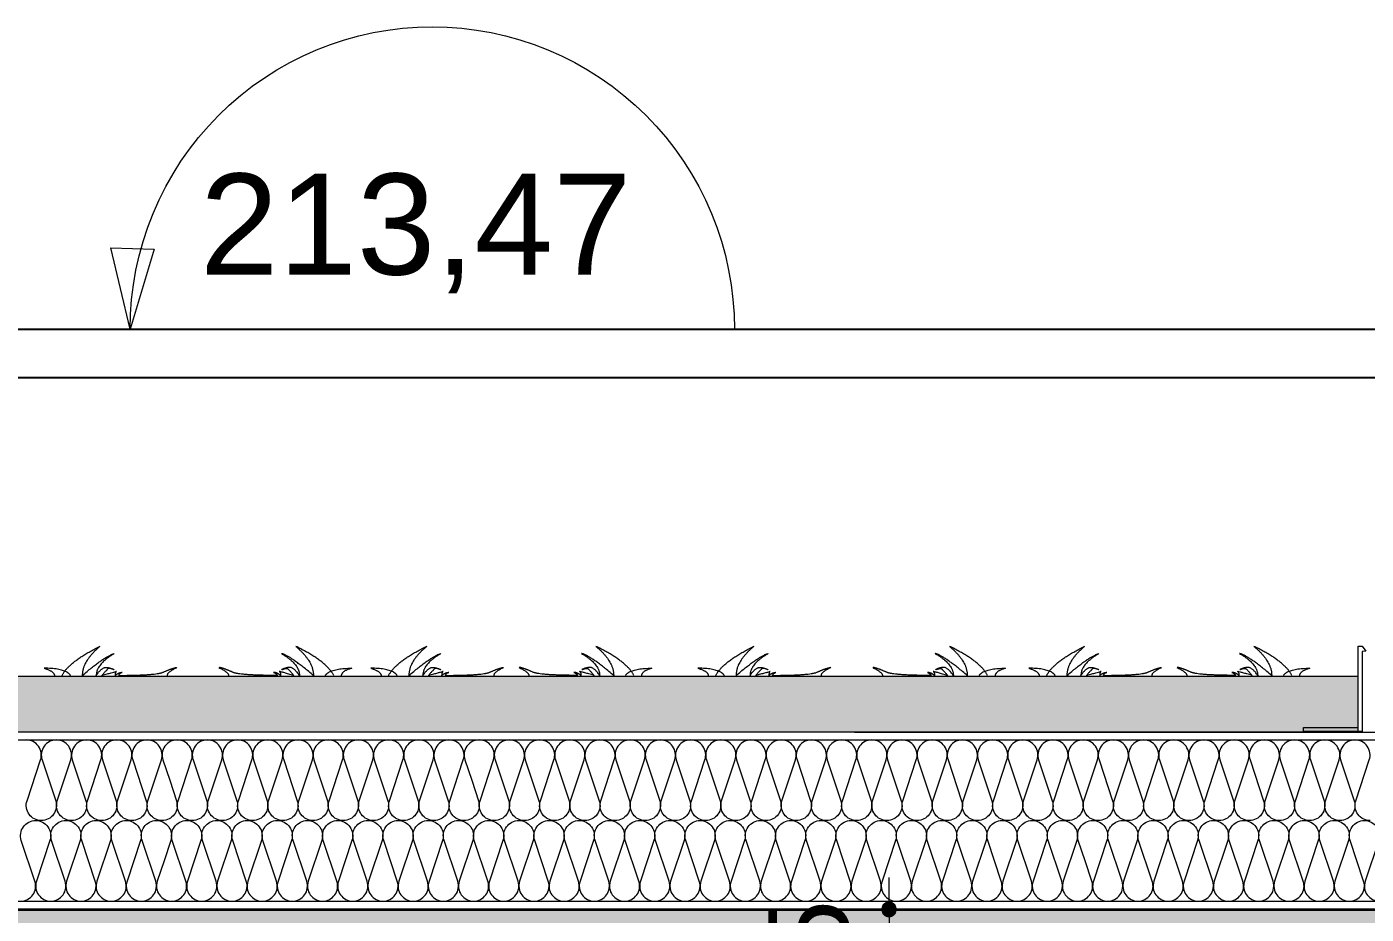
# Model space of a CAD drawing. Header units: metres. Extents: x 1838950 to 1842843, y 5171318 to 5174224.
# Drawn here: x 1841212.523 to 1841214.186, y 5171405.306 to 5171406.408 of the extents above; entities that cross this region are included whole.
import ezdxf

# ---------------------------------------------------------------- set-up
doc = ezdxf.new("R2010")
doc.units = ezdxf.units.M
doc.header["$LTSCALE"] = 0.0254
doc.header["$PDMODE"] = 1
doc.header["$PDSIZE"] = -2
doc.linetypes.add('Style de ligne -1', pattern=[0.83328, 0.41656, -0.41672])
doc.layers.get('0').update_dxf_attribs({"lineweight": 18})
doc.layers.get('DEFPOINTS').update_dxf_attribs({"lineweight": 18})
doc.layers.add('00 CHAZAL Coupe A.5', color=7, linetype='Continuous', lineweight=18)
doc.layers.add('00 CHAZAL INVISIBLE ARCHI', color=7, linetype='Continuous', lineweight=5)
doc.styles.add('Arial', font='arial.ttf')
doc.dimstyles.new('IS', dxfattribs={"dimtxt": 302.065972, "dimasz": 9.92187e-05, "dimexe": 2e-07, "dimexo": 1e-06, "dimgap": 3e-07, "dimtad": 1, "dimzin": 3, "dimtxsty": 'Arial', "dimblk": 'DOT', "dimblk1": 'DOT', "dimblk2": 'DOT', "dimcen": 0, "dimdle": 1e-06, "dimazin": 0, "dimtfac": 1, "dimtix": 1, "dimtmove": 0, "dimatfit": 0, "dimldrblk": 'DOT', "dimfxl": 1e-06, "dimfxlon": 1, "dimfrac": 2, "dimtolj": 1, "dimtzin": 3, "dimarcsym": 0})

# ---------------------------------------------------------------- blocks, each defined once
blk = doc.blocks.new('Groupe-1686-1')
at = {"layer": '00 CHAZAL Coupe A.5', "color": 7, "linetype": 'Continuous', "lineweight": 5, "flags": 128}
blk.add_lwpolyline([(1841212.6513, 5171406.0325), (1841212.6517, 5171406.0509), (1841212.6531, 5171406.0692), (1841212.6554, 5171406.0875), (1841212.6585, 5171406.1057), (1841212.6625, 5171406.1236), (1841212.6674, 5171406.1414), (1841212.6732, 5171406.1589), (1841212.6798, 5171406.1761), (1841212.6873, 5171406.1929), (1841212.6956, 5171406.2093), (1841212.7047, 5171406.2254), (1841212.7145, 5171406.2409), (1841212.7251, 5171406.256), (1841212.7364, 5171406.2705), (1841212.7485, 5171406.2845), (1841212.7612, 5171406.2978), (1841212.7745, 5171406.3105), (1841212.7884, 5171406.3225), (1841212.803, 5171406.3339), (1841212.818, 5171406.3445), (1841212.8336, 5171406.3543), (1841212.8496, 5171406.3634), (1841212.8661, 5171406.3717), (1841212.8829, 5171406.3791), (1841212.9001, 5171406.3858), (1841212.9176, 5171406.3916), (1841212.9353, 5171406.3965), (1841212.9533, 5171406.4005), (1841212.9714, 5171406.4037), (1841212.9897, 5171406.4059), (1841213.0081, 5171406.4073), (1841213.0265, 5171406.4077), (1841213.0449, 5171406.4073), (1841213.0633, 5171406.4059), (1841213.0815, 5171406.4037), (1841213.0997, 5171406.4005), (1841213.1176, 5171406.3965), (1841213.1354, 5171406.3916), (1841213.1529, 5171406.3858), (1841213.1701, 5171406.3792), (1841213.1869, 5171406.3717), (1841213.2034, 5171406.3634), (1841213.2194, 5171406.3544), (1841213.2349, 5171406.3445), (1841213.25, 5171406.3339), (1841213.2645, 5171406.3226), (1841213.2785, 5171406.3105), (1841213.2918, 5171406.2979), (1841213.3045, 5171406.2845), (1841213.3165, 5171406.2706), (1841213.3279, 5171406.2561), (1841213.3385, 5171406.241), (1841213.3483, 5171406.2254), (1841213.3574, 5171406.2094), (1841213.3657, 5171406.193), (1841213.3732, 5171406.1761), (1841213.3798, 5171406.1589), (1841213.3856, 5171406.1415), (1841213.3905, 5171406.1237), (1841213.3945, 5171406.1057), (1841213.3977, 5171406.0876), (1841213.3999, 5171406.0693), (1841213.4013, 5171406.051), (1841213.4017, 5171406.0325)], dxfattribs=at)
blk.add_lwpolyline([(1841212.6811, 5171406.1316), (1841212.6513, 5171406.0325), (1841212.6275, 5171406.1332)], close=True, dxfattribs=at)
at = {"layer": '00 CHAZAL Coupe A.5', "color": 7, "insert": (1841212.7381, 5171406.2255), "char_height": 0.1254, "attachment_point": 1, "rotation": 0.006, "line_spacing_factor": 0.96984, "style": 'Arial'}
blk.add_mtext('213,47', dxfattribs=at)
blk = doc.blocks.new('Groupe-1710-1')
at = {"layer": '00 CHAZAL Coupe A.5', "color": 7, "linetype": 'Continuous', "lineweight": 5}
for points in [[(1841212.9041, 5171405.6026), (1841212.895, 5171405.6203), (1841212.857, 5171405.6387)], [(1841212.857, 5171405.6387), (1841212.879, 5171405.6202), (1841212.879, 5171405.6026)], [(1841212.879, 5171405.6026), (1841212.8486, 5171405.6281), (1841212.8392, 5171405.6297)], [(1841212.8392, 5171405.6297), (1841212.8616, 5171405.6168), (1841212.8616, 5171405.6026)], [(1841212.7615, 5171405.6124), (1841212.7736, 5171405.6065), (1841212.7736, 5171405.6026)], [(1841212.7794, 5171405.6062), (1841212.7705, 5171405.6105), (1841212.7623, 5171405.6126)], [(1841212.8338, 5171405.6026), (1841212.7909, 5171405.6026), (1841212.7794, 5171405.6062)], [(1841212.8382, 5171405.6026), (1841212.8339, 5171405.6062), (1841212.8295, 5171405.6064)], [(1841212.8295, 5171405.6064), (1841212.8339, 5171405.6045), (1841212.8338, 5171405.6026)], [(1841212.8937, 5171405.6026), (1841212.8996, 5171405.6115), (1841212.9265, 5171405.6115)], [(1841212.9265, 5171405.6115), (1841212.9144, 5171405.6081), (1841212.9135, 5171405.6026)]]:
    blk.add_open_spline(points, degree=2, dxfattribs=at)
for points in [[(1841212.8546, 5171405.6026), (1841212.8352, 5171405.6081), (1841212.8382, 5171405.6072), (1841212.8382, 5171405.6026)], [(1841212.8616, 5171405.6026), (1841212.8546, 5171405.6126), (1841212.8453, 5171405.6126), (1841212.8393, 5171405.6097)], [(1841212.8393, 5171405.6097), (1841212.8457, 5171405.6121), (1841212.8485, 5171405.6097), (1841212.8546, 5171405.6026)]]:
    blk.add_open_spline(points, degree=2, knots=[0, 0, 0, 0.5, 1, 1, 1], dxfattribs=at)
blk = doc.blocks.new('Groupe-1711-1')
at = {"layer": '00 CHAZAL Coupe A.5', "color": 7, "linetype": 'Continuous', "lineweight": 5}
for points in [[(1841212.5668, 5171405.6027), (1841212.576, 5171405.6203), (1841212.6139, 5171405.6387)], [(1841212.6139, 5171405.6387), (1841212.5919, 5171405.6202), (1841212.5919, 5171405.6027)], [(1841212.5919, 5171405.6027), (1841212.6223, 5171405.6281), (1841212.6317, 5171405.6297)], [(1841212.6317, 5171405.6297), (1841212.6093, 5171405.6168), (1841212.6093, 5171405.6027)], [(1841212.5772, 5171405.6027), (1841212.5714, 5171405.6115), (1841212.5445, 5171405.6115)], [(1841212.5445, 5171405.6115), (1841212.5566, 5171405.6081), (1841212.5574, 5171405.6027)], [(1841212.6327, 5171405.6027), (1841212.637, 5171405.6063), (1841212.6414, 5171405.6064)], [(1841212.6414, 5171405.6064), (1841212.6371, 5171405.6045), (1841212.6372, 5171405.6027)], [(1841212.6372, 5171405.6027), (1841212.68, 5171405.6027), (1841212.6915, 5171405.6062)], [(1841212.6915, 5171405.6062), (1841212.7005, 5171405.6105), (1841212.7087, 5171405.6126)], [(1841212.7095, 5171405.6124), (1841212.6973, 5171405.6065), (1841212.6973, 5171405.6027)]]:
    blk.add_open_spline(points, degree=2, dxfattribs=at)
for points in [[(1841212.6093, 5171405.6027), (1841212.6163, 5171405.6126), (1841212.6256, 5171405.6126), (1841212.6316, 5171405.6097)], [(1841212.6316, 5171405.6097), (1841212.6253, 5171405.6122), (1841212.6224, 5171405.6097), (1841212.6163, 5171405.6027)], [(1841212.6163, 5171405.6027), (1841212.6357, 5171405.6081), (1841212.6327, 5171405.6072), (1841212.6327, 5171405.6027)]]:
    blk.add_open_spline(points, degree=2, knots=[0, 0, 0, 0.5, 1, 1, 1], dxfattribs=at)
blk = doc.blocks.new('Groupe-1712-1')
at = {"layer": '00 CHAZAL Coupe A.5', "color": 7}
for name in ['Groupe-1711-1', 'Groupe-1710-1']:
    blk.add_blockref(name, (0, 0), dxfattribs=at)
blk = doc.blocks.new('Groupe-1713-1')
at = {"layer": '00 CHAZAL Coupe A.5', "color": 7, "linetype": 'Continuous', "lineweight": 5}
for points in [[(1841214.094, 5171405.6027), (1841214.0848, 5171405.6203), (1841214.0469, 5171405.6387)], [(1841214.0469, 5171405.6387), (1841214.0689, 5171405.6203), (1841214.0689, 5171405.6027)], [(1841214.0689, 5171405.6027), (1841214.0385, 5171405.6282), (1841214.0291, 5171405.6297)], [(1841214.0291, 5171405.6297), (1841214.0515, 5171405.6168), (1841214.0515, 5171405.6027)], [(1841213.9513, 5171405.6125), (1841213.9634, 5171405.6066), (1841213.9634, 5171405.6027)], [(1841213.9693, 5171405.6063), (1841213.9603, 5171405.6106), (1841213.9521, 5171405.6127)], [(1841214.0236, 5171405.6027), (1841213.9808, 5171405.6027), (1841213.9693, 5171405.6063)], [(1841214.0281, 5171405.6027), (1841214.0238, 5171405.6063), (1841214.0194, 5171405.6064)], [(1841214.0194, 5171405.6064), (1841214.0237, 5171405.6046), (1841214.0236, 5171405.6027)], [(1841214.0836, 5171405.6027), (1841214.0894, 5171405.6115), (1841214.1163, 5171405.6115)], [(1841214.1163, 5171405.6115), (1841214.1042, 5171405.6081), (1841214.1034, 5171405.6027)]]:
    blk.add_open_spline(points, degree=2, dxfattribs=at)
for points in [[(1841214.0445, 5171405.6027), (1841214.025, 5171405.6081), (1841214.0281, 5171405.6073), (1841214.0281, 5171405.6027)], [(1841214.0515, 5171405.6027), (1841214.0445, 5171405.6126), (1841214.0351, 5171405.6126), (1841214.0292, 5171405.6098)], [(1841214.0292, 5171405.6098), (1841214.0355, 5171405.6122), (1841214.0384, 5171405.6098), (1841214.0445, 5171405.6027)]]:
    blk.add_open_spline(points, degree=2, knots=[0, 0, 0, 0.5, 1, 1, 1], dxfattribs=at)
blk = doc.blocks.new('Groupe-1714-1')
at = {"layer": '00 CHAZAL Coupe A.5', "color": 7, "linetype": 'Continuous', "lineweight": 5}
for points in [[(1841213.7895, 5171405.6027), (1841213.7987, 5171405.6203), (1841213.8366, 5171405.6387)], [(1841213.8366, 5171405.6387), (1841213.8146, 5171405.6202), (1841213.8146, 5171405.6027)], [(1841213.8146, 5171405.6027), (1841213.845, 5171405.6281), (1841213.8544, 5171405.6297)], [(1841213.8544, 5171405.6297), (1841213.832, 5171405.6168), (1841213.832, 5171405.6027)], [(1841213.7999, 5171405.6027), (1841213.7941, 5171405.6115), (1841213.7672, 5171405.6115)], [(1841213.7672, 5171405.6115), (1841213.7793, 5171405.6081), (1841213.7801, 5171405.6027)], [(1841213.8554, 5171405.6027), (1841213.8597, 5171405.6063), (1841213.8641, 5171405.6064)], [(1841213.8641, 5171405.6064), (1841213.8598, 5171405.6045), (1841213.8599, 5171405.6027)], [(1841213.8599, 5171405.6027), (1841213.9027, 5171405.6027), (1841213.9142, 5171405.6062)], [(1841213.9142, 5171405.6062), (1841213.9232, 5171405.6105), (1841213.9314, 5171405.6126)], [(1841213.9322, 5171405.6124), (1841213.92, 5171405.6065), (1841213.92, 5171405.6027)]]:
    blk.add_open_spline(points, degree=2, dxfattribs=at)
for points in [[(1841213.832, 5171405.6027), (1841213.839, 5171405.6126), (1841213.8483, 5171405.6126), (1841213.8543, 5171405.6097)], [(1841213.8543, 5171405.6097), (1841213.848, 5171405.6122), (1841213.8451, 5171405.6097), (1841213.839, 5171405.6027)], [(1841213.839, 5171405.6027), (1841213.8584, 5171405.6081), (1841213.8554, 5171405.6072), (1841213.8554, 5171405.6027)]]:
    blk.add_open_spline(points, degree=2, knots=[0, 0, 0, 0.5, 1, 1, 1], dxfattribs=at)
blk = doc.blocks.new('Groupe-1715-1')
at = {"layer": '00 CHAZAL Coupe A.5', "color": 7, "linetype": 'Continuous', "lineweight": 5}
for points in [[(1841213.7161, 5171405.6026), (1841213.7069, 5171405.6203), (1841213.6689, 5171405.6387)], [(1841213.6689, 5171405.6387), (1841213.6909, 5171405.6202), (1841213.6909, 5171405.6026)], [(1841213.6909, 5171405.6026), (1841213.6605, 5171405.6281), (1841213.6511, 5171405.6297)], [(1841213.6511, 5171405.6297), (1841213.6736, 5171405.6168), (1841213.6736, 5171405.6026)], [(1841213.5734, 5171405.6124), (1841213.5855, 5171405.6065), (1841213.5855, 5171405.6026)], [(1841213.5914, 5171405.6062), (1841213.5824, 5171405.6105), (1841213.5742, 5171405.6126)], [(1841213.6457, 5171405.6026), (1841213.6029, 5171405.6026), (1841213.5914, 5171405.6062)], [(1841213.6501, 5171405.6026), (1841213.6458, 5171405.6062), (1841213.6414, 5171405.6064)], [(1841213.6414, 5171405.6064), (1841213.6458, 5171405.6045), (1841213.6457, 5171405.6026)], [(1841213.6665, 5171405.6026), (1841213.6471, 5171405.6081), (1841213.6501, 5171405.6072), (1841213.6501, 5171405.6026)], [(1841213.6736, 5171405.6026), (1841213.6665, 5171405.6126), (1841213.6572, 5171405.6126), (1841213.6513, 5171405.6097)], [(1841213.7057, 5171405.6026), (1841213.7115, 5171405.6115), (1841213.7384, 5171405.6115)], [(1841213.7384, 5171405.6115), (1841213.7263, 5171405.6081), (1841213.7255, 5171405.6026)]]:
    blk.add_open_spline(points, degree=2, dxfattribs=at)
blk.add_open_spline([(1841213.6513, 5171405.6097), (1841213.6576, 5171405.6121), (1841213.6604, 5171405.6097), (1841213.6665, 5171405.6026)], degree=2, knots=[0, 0, 0, 0.5, 1, 1, 1], dxfattribs=at)
blk = doc.blocks.new('Groupe-1716-1')
at = {"layer": '00 CHAZAL Coupe A.5', "color": 7, "linetype": 'Continuous', "lineweight": 5}
for points in [[(1841213.3787, 5171405.6027), (1841213.3879, 5171405.6203), (1841213.4259, 5171405.6387)], [(1841213.4259, 5171405.6387), (1841213.4038, 5171405.6202), (1841213.4038, 5171405.6027)], [(1841213.4038, 5171405.6027), (1841213.4342, 5171405.6281), (1841213.4436, 5171405.6297)], [(1841213.4436, 5171405.6297), (1841213.4212, 5171405.6168), (1841213.4212, 5171405.6027)], [(1841213.3891, 5171405.6027), (1841213.3833, 5171405.6115), (1841213.3564, 5171405.6115)], [(1841213.3564, 5171405.6115), (1841213.3685, 5171405.6081), (1841213.3693, 5171405.6027)], [(1841213.4446, 5171405.6027), (1841213.4489, 5171405.6063), (1841213.4533, 5171405.6064)], [(1841213.4533, 5171405.6064), (1841213.449, 5171405.6045), (1841213.4491, 5171405.6027)], [(1841213.4491, 5171405.6027), (1841213.4919, 5171405.6027), (1841213.5034, 5171405.6062)], [(1841213.5034, 5171405.6062), (1841213.5124, 5171405.6105), (1841213.5206, 5171405.6126)], [(1841213.5214, 5171405.6124), (1841213.5093, 5171405.6065), (1841213.5093, 5171405.6027)]]:
    blk.add_open_spline(points, degree=2, dxfattribs=at)
for points in [[(1841213.4212, 5171405.6027), (1841213.4282, 5171405.6126), (1841213.4376, 5171405.6126), (1841213.4435, 5171405.6097)], [(1841213.4435, 5171405.6097), (1841213.4372, 5171405.6122), (1841213.4343, 5171405.6097), (1841213.4282, 5171405.6027)], [(1841213.4282, 5171405.6027), (1841213.4477, 5171405.6081), (1841213.4446, 5171405.6072), (1841213.4446, 5171405.6027)]]:
    blk.add_open_spline(points, degree=2, knots=[0, 0, 0, 0.5, 1, 1, 1], dxfattribs=at)
blk = doc.blocks.new('Groupe-1717-1')
at = {"layer": '00 CHAZAL Coupe A.5', "color": 7, "linetype": 'Continuous', "lineweight": 5}
for points in [[(1841213.2769, 5171405.6027), (1841213.2677, 5171405.6203), (1841213.2298, 5171405.6387)], [(1841213.2298, 5171405.6387), (1841213.2518, 5171405.6203), (1841213.2518, 5171405.6027)], [(1841213.2518, 5171405.6027), (1841213.2214, 5171405.6282), (1841213.212, 5171405.6297)], [(1841213.212, 5171405.6297), (1841213.2344, 5171405.6168), (1841213.2344, 5171405.6027)], [(1841213.1342, 5171405.6125), (1841213.1464, 5171405.6066), (1841213.1464, 5171405.6027)], [(1841213.1522, 5171405.6063), (1841213.1432, 5171405.6106), (1841213.135, 5171405.6127)], [(1841213.2065, 5171405.6027), (1841213.1637, 5171405.6027), (1841213.1522, 5171405.6063)], [(1841213.211, 5171405.6027), (1841213.2067, 5171405.6063), (1841213.2023, 5171405.6064)], [(1841213.2023, 5171405.6064), (1841213.2066, 5171405.6046), (1841213.2065, 5171405.6027)], [(1841213.2344, 5171405.6027), (1841213.2274, 5171405.6126), (1841213.2181, 5171405.6126), (1841213.2121, 5171405.6098)], [(1841213.2665, 5171405.6027), (1841213.2723, 5171405.6115), (1841213.2992, 5171405.6115)], [(1841213.2992, 5171405.6115), (1841213.2871, 5171405.6081), (1841213.2863, 5171405.6027)]]:
    blk.add_open_spline(points, degree=2, dxfattribs=at)
for points in [[(1841213.2274, 5171405.6027), (1841213.208, 5171405.6081), (1841213.211, 5171405.6073), (1841213.211, 5171405.6027)], [(1841213.2121, 5171405.6098), (1841213.2185, 5171405.6122), (1841213.2213, 5171405.6098), (1841213.2274, 5171405.6027)]]:
    blk.add_open_spline(points, degree=2, knots=[0, 0, 0, 0.5, 1, 1, 1], dxfattribs=at)
blk = doc.blocks.new('Groupe-1718-1')
at = {"layer": '00 CHAZAL Coupe A.5', "color": 7, "linetype": 'Continuous', "lineweight": 5}
for points in [[(1841212.9724, 5171405.6027), (1841212.9816, 5171405.6203), (1841213.0196, 5171405.6387)], [(1841213.0196, 5171405.6387), (1841212.9975, 5171405.6202), (1841212.9975, 5171405.6027)], [(1841212.9975, 5171405.6027), (1841213.028, 5171405.6281), (1841213.0373, 5171405.6297)], [(1841213.0373, 5171405.6297), (1841213.0149, 5171405.6168), (1841213.0149, 5171405.6027)], [(1841212.9828, 5171405.6027), (1841212.977, 5171405.6115), (1841212.9501, 5171405.6115)], [(1841212.9501, 5171405.6115), (1841212.9622, 5171405.6081), (1841212.963, 5171405.6027)], [(1841213.0149, 5171405.6027), (1841213.0219, 5171405.6126), (1841213.0313, 5171405.6126), (1841213.0372, 5171405.6097)], [(1841213.0383, 5171405.6027), (1841213.0426, 5171405.6063), (1841213.047, 5171405.6064)], [(1841213.047, 5171405.6064), (1841213.0427, 5171405.6045), (1841213.0428, 5171405.6027)], [(1841213.0428, 5171405.6027), (1841213.0856, 5171405.6027), (1841213.0971, 5171405.6062)], [(1841213.0971, 5171405.6062), (1841213.1061, 5171405.6105), (1841213.1143, 5171405.6126)], [(1841213.1151, 5171405.6124), (1841213.103, 5171405.6065), (1841213.103, 5171405.6027)]]:
    blk.add_open_spline(points, degree=2, dxfattribs=at)
for points in [[(1841213.0372, 5171405.6097), (1841213.0309, 5171405.6122), (1841213.028, 5171405.6097), (1841213.0219, 5171405.6027)], [(1841213.0219, 5171405.6027), (1841213.0414, 5171405.6081), (1841213.0383, 5171405.6072), (1841213.0383, 5171405.6027)]]:
    blk.add_open_spline(points, degree=2, knots=[0, 0, 0, 0.5, 1, 1, 1], dxfattribs=at)
blk = doc.blocks.new('Groupe-1719-1')
at = {"layer": '00 CHAZAL Coupe A.5', "color": 7}
for name in ['Groupe-1718-1', 'Groupe-1717-1', 'Groupe-1716-1', 'Groupe-1715-1', 'Groupe-1714-1', 'Groupe-1713-1']:
    blk.add_blockref(name, (0, 0), dxfattribs=at)
blk = doc.blocks.new('Groupe-1789-1')
at = {"layer": '00 CHAZAL Coupe A.5', "color": 7, "linetype": 'Continuous', "lineweight": 13, "flags": 128}
for points in [[(1841212.7005, 5171405.4725), (1841212.7089, 5171405.4471, -0.511611), (1841212.6911, 5171405.4225, -0.511611), (1841212.6733, 5171405.4471), (1841212.6901, 5171405.4978, 0.511611), (1841212.6723, 5171405.5225, 0.511611), (1841212.6545, 5171405.4978), (1841212.6714, 5171405.4471, -0.511611), (1841212.6536, 5171405.4225, -0.511611), (1841212.6358, 5171405.4471), (1841212.6526, 5171405.4978, 0.511611), (1841212.6348, 5171405.5225, 0.511611), (1841212.617, 5171405.4978), (1841212.6339, 5171405.4471, -0.511611), (1841212.6161, 5171405.4225, -0.511611), (1841212.5983, 5171405.4471), (1841212.6151, 5171405.4978, 0.511611), (1841212.5973, 5171405.5225, 0.511611), (1841212.5795, 5171405.4978), (1841212.5964, 5171405.4471, -0.511611), (1841212.5786, 5171405.4225, -0.511611), (1841212.5608, 5171405.4471), (1841212.5776, 5171405.4978, 0.511611), (1841212.5598, 5171405.5225, 0.511611), (1841212.542, 5171405.4978), (1841212.5589, 5171405.4471, -0.511611), (1841212.5411, 5171405.4225, -0.511611), (1841212.5233, 5171405.4471), (1841212.5401, 5171405.4978, 0.511611), (1841212.5223, 5171405.5225, 0.511611)], [(1841213.0755, 5171405.4725), (1841213.0839, 5171405.4471, -0.511611), (1841213.0661, 5171405.4225, -0.511611), (1841213.0483, 5171405.4471), (1841213.0651, 5171405.4978, 0.511611), (1841213.0473, 5171405.5225, 0.511611), (1841213.0295, 5171405.4978), (1841213.0464, 5171405.4471, -0.511611), (1841213.0286, 5171405.4225, -0.511611), (1841213.0108, 5171405.4471), (1841213.0276, 5171405.4978, 0.511611), (1841213.0098, 5171405.5225, 0.511611), (1841212.992, 5171405.4978), (1841213.0089, 5171405.4471, -0.511611), (1841212.9911, 5171405.4225, -0.511611), (1841212.9733, 5171405.4471), (1841212.9901, 5171405.4978, 0.511611), (1841212.9723, 5171405.5225, 0.511611), (1841212.9545, 5171405.4978), (1841212.9714, 5171405.4471, -0.511611), (1841212.9536, 5171405.4225, -0.511611), (1841212.9358, 5171405.4471), (1841212.9526, 5171405.4978, 0.511611), (1841212.9348, 5171405.5225, 0.511611), (1841212.917, 5171405.4978), (1841212.9339, 5171405.4471, -0.511611), (1841212.9161, 5171405.4225, -0.511611), (1841212.8983, 5171405.4471), (1841212.9151, 5171405.4978, 0.511611), (1841212.8973, 5171405.5225, 0.511611), (1841212.8795, 5171405.4978), (1841212.8964, 5171405.4471, -0.511611), (1841212.8786, 5171405.4225, -0.511611), (1841212.8608, 5171405.4471), (1841212.8776, 5171405.4978, 0.511611), (1841212.8598, 5171405.5225, 0.511611), (1841212.842, 5171405.4978), (1841212.8589, 5171405.4471, -0.511611), (1841212.8411, 5171405.4225, -0.511611), (1841212.8233, 5171405.4471), (1841212.8401, 5171405.4978, 0.511611), (1841212.8223, 5171405.5225, 0.511611), (1841212.8045, 5171405.4978), (1841212.8214, 5171405.4471, -0.511611), (1841212.8036, 5171405.4225, -0.511611), (1841212.7858, 5171405.4471), (1841212.8026, 5171405.4978, 0.511611), (1841212.7848, 5171405.5225, 0.511611), (1841212.767, 5171405.4978), (1841212.7839, 5171405.4471, -0.511611), (1841212.7661, 5171405.4225, -0.511611), (1841212.7483, 5171405.4471), (1841212.7651, 5171405.4978, 0.511611), (1841212.7473, 5171405.5225, 0.511611), (1841212.7295, 5171405.4978), (1841212.7464, 5171405.4471, -0.511611), (1841212.7286, 5171405.4225, -0.511611), (1841212.7108, 5171405.4471), (1841212.7276, 5171405.4978, 0.511611), (1841212.7098, 5171405.5225, 0.511611), (1841212.692, 5171405.4978), (1841212.7005, 5171405.4725)], [(1841213.4598, 5171405.5225, 0.511611), (1841213.442, 5171405.4978), (1841213.4589, 5171405.4471, -0.511611), (1841213.4411, 5171405.4225, -0.511611), (1841213.4233, 5171405.4471), (1841213.4401, 5171405.4978, 0.511611), (1841213.4223, 5171405.5225, 0.511611), (1841213.4045, 5171405.4978), (1841213.4214, 5171405.4471, -0.511611), (1841213.4036, 5171405.4225, -0.511611), (1841213.3858, 5171405.4471), (1841213.4026, 5171405.4978, 0.511611), (1841213.3848, 5171405.5225, 0.511611), (1841213.367, 5171405.4978), (1841213.3839, 5171405.4471, -0.511611), (1841213.3661, 5171405.4225, -0.511611), (1841213.3483, 5171405.4471), (1841213.3651, 5171405.4978, 0.511611), (1841213.3473, 5171405.5225, 0.511611), (1841213.3295, 5171405.4978), (1841213.3464, 5171405.4471, -0.511611), (1841213.3286, 5171405.4225, -0.511611), (1841213.3108, 5171405.4471), (1841213.3276, 5171405.4978, 0.511611), (1841213.3098, 5171405.5225, 0.511611), (1841213.292, 5171405.4978), (1841213.3089, 5171405.4471, -0.511611), (1841213.2911, 5171405.4225, -0.511611), (1841213.2733, 5171405.4471), (1841213.2901, 5171405.4978, 0.511611), (1841213.2723, 5171405.5225, 0.511611), (1841213.2545, 5171405.4978), (1841213.2714, 5171405.4471, -0.511611), (1841213.2536, 5171405.4225, -0.511611), (1841213.2358, 5171405.4471), (1841213.2526, 5171405.4978, 0.511611), (1841213.2348, 5171405.5225, 0.511611), (1841213.217, 5171405.4978), (1841213.2339, 5171405.4471, -0.511611), (1841213.2161, 5171405.4225, -0.511611), (1841213.1983, 5171405.4471), (1841213.2151, 5171405.4978, 0.511611), (1841213.1973, 5171405.5225, 0.511611), (1841213.1795, 5171405.4978), (1841213.1964, 5171405.4471, -0.511611), (1841213.1786, 5171405.4225, -0.511611), (1841213.1608, 5171405.4471), (1841213.1776, 5171405.4978, 0.511611), (1841213.1598, 5171405.5225, 0.511611), (1841213.142, 5171405.4978), (1841213.1589, 5171405.4471, -0.511611), (1841213.1411, 5171405.4225, -0.511611), (1841213.1233, 5171405.4471), (1841213.1401, 5171405.4978, 0.511611), (1841213.1223, 5171405.5225, 0.511611), (1841213.1045, 5171405.4978), (1841213.1214, 5171405.4471, -0.511611), (1841213.1036, 5171405.4225, -0.511611), (1841213.0858, 5171405.4471), (1841213.1026, 5171405.4978, 0.511611), (1841213.0848, 5171405.5225, 0.511611), (1841213.067, 5171405.4978), (1841213.0755, 5171405.4725)], [(1841213.8348, 5171405.5225, 0.511611), (1841213.817, 5171405.4978), (1841213.8339, 5171405.4471, -0.511611), (1841213.8161, 5171405.4225, -0.511611), (1841213.7983, 5171405.4471), (1841213.8151, 5171405.4978, 0.511611), (1841213.7973, 5171405.5225, 0.511611), (1841213.7795, 5171405.4978), (1841213.7964, 5171405.4471, -0.511611), (1841213.7786, 5171405.4225, -0.511611), (1841213.7608, 5171405.4471), (1841213.7776, 5171405.4978, 0.511611), (1841213.7598, 5171405.5225, 0.511611), (1841213.742, 5171405.4978), (1841213.7589, 5171405.4471, -0.511611), (1841213.7411, 5171405.4225, -0.511611), (1841213.7233, 5171405.4471), (1841213.7401, 5171405.4978, 0.511611), (1841213.7223, 5171405.5225, 0.511611), (1841213.7045, 5171405.4978), (1841213.7214, 5171405.4471, -0.511611), (1841213.7036, 5171405.4225, -0.511611), (1841213.6858, 5171405.4471), (1841213.7026, 5171405.4978, 0.511611), (1841213.6848, 5171405.5225, 0.511611), (1841213.667, 5171405.4978), (1841213.6839, 5171405.4471, -0.511611), (1841213.6661, 5171405.4225, -0.511611), (1841213.6483, 5171405.4471), (1841213.6651, 5171405.4978, 0.511611), (1841213.6473, 5171405.5225, 0.511611), (1841213.6295, 5171405.4978), (1841213.6464, 5171405.4471, -0.511611), (1841213.6286, 5171405.4225, -0.511611), (1841213.6108, 5171405.4471), (1841213.6276, 5171405.4978, 0.511611), (1841213.6098, 5171405.5225, 0.511611), (1841213.592, 5171405.4978), (1841213.6089, 5171405.4471, -0.511611), (1841213.5911, 5171405.4225, -0.511611), (1841213.5733, 5171405.4471), (1841213.5901, 5171405.4978, 0.511611), (1841213.5723, 5171405.5225, 0.511611), (1841213.5545, 5171405.4978), (1841213.5714, 5171405.4471, -0.511611), (1841213.5536, 5171405.4225, -0.511611), (1841213.5358, 5171405.4471), (1841213.5526, 5171405.4978, 0.511611), (1841213.5348, 5171405.5225, 0.511611), (1841213.517, 5171405.4978), (1841213.5339, 5171405.4471, -0.511611), (1841213.5161, 5171405.4225, -0.511611), (1841213.4983, 5171405.4471), (1841213.5151, 5171405.4978, 0.511611), (1841213.4973, 5171405.5225, 0.511611), (1841213.4795, 5171405.4978), (1841213.4964, 5171405.4471, -0.511611), (1841213.4786, 5171405.4225, -0.511611), (1841213.4608, 5171405.4471), (1841213.4776, 5171405.4978, 0.511611), (1841213.4598, 5171405.5225)], [(1841214.1911, 5171405.4225, -0.511611), (1841214.1733, 5171405.4471), (1841214.1901, 5171405.4978, 0.511611), (1841214.1723, 5171405.5225, 0.511611), (1841214.1545, 5171405.4978), (1841214.1714, 5171405.4471, -0.511611), (1841214.1536, 5171405.4225, -0.511611), (1841214.1358, 5171405.4471), (1841214.1526, 5171405.4978, 0.511611), (1841214.1348, 5171405.5225, 0.511611), (1841214.117, 5171405.4978), (1841214.1339, 5171405.4471, -0.511611), (1841214.1161, 5171405.4225, -0.511611), (1841214.0983, 5171405.4471), (1841214.1151, 5171405.4978, 0.511611), (1841214.0973, 5171405.5225, 0.511611), (1841214.0795, 5171405.4978), (1841214.0964, 5171405.4471, -0.511611), (1841214.0786, 5171405.4225, -0.511611), (1841214.0608, 5171405.4471), (1841214.0776, 5171405.4978, 0.511611), (1841214.0598, 5171405.5225, 0.511611), (1841214.042, 5171405.4978), (1841214.0589, 5171405.4471, -0.511611), (1841214.0411, 5171405.4225, -0.511611), (1841214.0233, 5171405.4471), (1841214.0401, 5171405.4978, 0.511611), (1841214.0223, 5171405.5225, 0.511611), (1841214.0045, 5171405.4978), (1841214.0214, 5171405.4471, -0.511611), (1841214.0036, 5171405.4225, -0.511611), (1841213.9858, 5171405.4471), (1841214.0026, 5171405.4978, 0.511611), (1841213.9848, 5171405.5225, 0.511611), (1841213.967, 5171405.4978), (1841213.9839, 5171405.4471, -0.511611), (1841213.9661, 5171405.4225, -0.511611), (1841213.9483, 5171405.4471), (1841213.9651, 5171405.4978, 0.511611), (1841213.9473, 5171405.5225, 0.511611), (1841213.9295, 5171405.4978), (1841213.9464, 5171405.4471, -0.511611), (1841213.9286, 5171405.4225, -0.511611), (1841213.9108, 5171405.4471), (1841213.9276, 5171405.4978, 0.511611), (1841213.9098, 5171405.5225, 0.511611), (1841213.892, 5171405.4978), (1841213.9089, 5171405.4471, -0.511611), (1841213.8911, 5171405.4225, -0.511611), (1841213.8733, 5171405.4471), (1841213.8901, 5171405.4978, 0.511611), (1841213.8723, 5171405.5225, 0.511611), (1841213.8545, 5171405.4978), (1841213.8714, 5171405.4471, -0.511611), (1841213.8536, 5171405.4225, -0.511611), (1841213.8358, 5171405.4471), (1841213.8526, 5171405.4978, 0.511611), (1841213.8348, 5171405.5225)]]:
    blk.add_lwpolyline(points, format="xyb", dxfattribs=at)
blk = doc.blocks.new('Groupe-1790-1')
at = {"layer": '00 CHAZAL Coupe A.5', "color": 7, "linetype": 'Continuous', "lineweight": 13, "flags": 128}
for points in [[(1841212.5153, 5171405.3225, 0.511611), (1841212.5331, 5171405.3471), (1841212.5162, 5171405.3978, -0.511611), (1841212.534, 5171405.4225, -0.511611), (1841212.5518, 5171405.3978), (1841212.535, 5171405.3471, 0.511611), (1841212.5528, 5171405.3225, 0.511611), (1841212.5706, 5171405.3471), (1841212.5537, 5171405.3978, -0.511611), (1841212.5715, 5171405.4225, -0.511611), (1841212.5893, 5171405.3978), (1841212.5725, 5171405.3471, 0.511611), (1841212.5903, 5171405.3225, 0.511611), (1841212.6081, 5171405.3471), (1841212.5912, 5171405.3978, -0.511611), (1841212.609, 5171405.4225, -0.511611), (1841212.6268, 5171405.3978), (1841212.61, 5171405.3471, 0.511611), (1841212.6278, 5171405.3225, 0.511611), (1841212.6456, 5171405.3471), (1841212.6287, 5171405.3978, -0.511611), (1841212.6465, 5171405.4225, -0.511611), (1841212.6643, 5171405.3978), (1841212.6475, 5171405.3471, 0.511611), (1841212.6653, 5171405.3225, 0.511611), (1841212.6831, 5171405.3471), (1841212.6662, 5171405.3978, -0.511611), (1841212.684, 5171405.4225, -0.511611), (1841212.7018, 5171405.3978), (1841212.6934, 5171405.3725)], [(1841212.6934, 5171405.3725), (1841212.685, 5171405.3471, 0.511611), (1841212.7028, 5171405.3225, 0.511611), (1841212.7206, 5171405.3471), (1841212.7037, 5171405.3978, -0.511611), (1841212.7215, 5171405.4225, -0.511611), (1841212.7393, 5171405.3978), (1841212.7225, 5171405.3471, 0.511611), (1841212.7403, 5171405.3225, 0.511611), (1841212.7581, 5171405.3471), (1841212.7412, 5171405.3978, -0.511611), (1841212.759, 5171405.4225, -0.511611), (1841212.7768, 5171405.3978), (1841212.76, 5171405.3471, 0.511611), (1841212.7778, 5171405.3225, 0.511611), (1841212.7956, 5171405.3471), (1841212.7787, 5171405.3978, -0.511611), (1841212.7965, 5171405.4225, -0.511611), (1841212.8143, 5171405.3978), (1841212.7975, 5171405.3471, 0.511611), (1841212.8153, 5171405.3225, 0.511611), (1841212.8331, 5171405.3471), (1841212.8162, 5171405.3978, -0.511611), (1841212.834, 5171405.4225, -0.511611), (1841212.8518, 5171405.3978), (1841212.835, 5171405.3471, 0.511611), (1841212.8528, 5171405.3225, 0.511611), (1841212.8706, 5171405.3471), (1841212.8537, 5171405.3978, -0.511611), (1841212.8715, 5171405.4225, -0.511611), (1841212.8893, 5171405.3978), (1841212.8725, 5171405.3471, 0.511611), (1841212.8903, 5171405.3225, 0.511611), (1841212.9081, 5171405.3471), (1841212.8912, 5171405.3978, -0.511611), (1841212.909, 5171405.4225, -0.511611), (1841212.9268, 5171405.3978), (1841212.91, 5171405.3471, 0.511611), (1841212.9278, 5171405.3225, 0.511611), (1841212.9456, 5171405.3471), (1841212.9287, 5171405.3978, -0.511611), (1841212.9465, 5171405.4225, -0.511611), (1841212.9643, 5171405.3978), (1841212.9475, 5171405.3471, 0.511611), (1841212.9653, 5171405.3225, 0.511611), (1841212.9831, 5171405.3471), (1841212.9662, 5171405.3978, -0.511611), (1841212.984, 5171405.4225, -0.511611), (1841213.0018, 5171405.3978), (1841212.985, 5171405.3471, 0.511611), (1841213.0028, 5171405.3225, 0.511611), (1841213.0206, 5171405.3471), (1841213.0037, 5171405.3978, -0.511611), (1841213.0215, 5171405.4225, -0.511611), (1841213.0393, 5171405.3978), (1841213.0225, 5171405.3471, 0.511611), (1841213.0403, 5171405.3225, 0.511611), (1841213.0581, 5171405.3471), (1841213.0412, 5171405.3978, -0.511611), (1841213.059, 5171405.4225, -0.511611), (1841213.0768, 5171405.3978), (1841213.06, 5171405.3471, 0.511611), (1841213.0778, 5171405.3225)], [(1841213.0778, 5171405.3225, 0.511611), (1841213.0956, 5171405.3471), (1841213.0787, 5171405.3978, -0.511611), (1841213.0965, 5171405.4225, -0.511611), (1841213.1143, 5171405.3978), (1841213.0975, 5171405.3471, 0.511611), (1841213.1153, 5171405.3225, 0.511611), (1841213.1331, 5171405.3471), (1841213.1162, 5171405.3978, -0.511611), (1841213.134, 5171405.4225, -0.511611), (1841213.1518, 5171405.3978), (1841213.135, 5171405.3471, 0.511611), (1841213.1528, 5171405.3225, 0.511611), (1841213.1706, 5171405.3471), (1841213.1537, 5171405.3978, -0.511611), (1841213.1715, 5171405.4225, -0.511611), (1841213.1893, 5171405.3978), (1841213.1725, 5171405.3471, 0.511611), (1841213.1903, 5171405.3225, 0.511611), (1841213.2081, 5171405.3471), (1841213.1912, 5171405.3978, -0.511611), (1841213.209, 5171405.4225, -0.511611), (1841213.2268, 5171405.3978), (1841213.21, 5171405.3471, 0.511611), (1841213.2278, 5171405.3225, 0.511611), (1841213.2456, 5171405.3471), (1841213.2287, 5171405.3978, -0.511611), (1841213.2465, 5171405.4225, -0.511611), (1841213.2643, 5171405.3978), (1841213.2475, 5171405.3471, 0.511611), (1841213.2653, 5171405.3225, 0.511611), (1841213.2831, 5171405.3471), (1841213.2662, 5171405.3978, -0.511611), (1841213.284, 5171405.4225, -0.511611), (1841213.3018, 5171405.3978), (1841213.285, 5171405.3471, 0.511611), (1841213.3028, 5171405.3225, 0.511611), (1841213.3206, 5171405.3471), (1841213.3037, 5171405.3978, -0.511611), (1841213.3215, 5171405.4225, -0.511611), (1841213.3393, 5171405.3978), (1841213.3225, 5171405.3471, 0.511611), (1841213.3403, 5171405.3225, 0.511611), (1841213.3581, 5171405.3471), (1841213.3412, 5171405.3978, -0.511611), (1841213.359, 5171405.4225, -0.511611), (1841213.3768, 5171405.3978), (1841213.36, 5171405.3471, 0.511611), (1841213.3778, 5171405.3225, 0.511611), (1841213.3956, 5171405.3471), (1841213.3787, 5171405.3978, -0.511611), (1841213.3965, 5171405.4225, -0.511611), (1841213.4143, 5171405.3978), (1841213.3975, 5171405.3471, 0.511611), (1841213.4153, 5171405.3225, 0.511611), (1841213.4331, 5171405.3471), (1841213.4162, 5171405.3978, -0.511611), (1841213.434, 5171405.4225, -0.511611), (1841213.4518, 5171405.3978), (1841213.435, 5171405.3471, 0.511611), (1841213.4528, 5171405.3225)], [(1841213.4528, 5171405.3225, 0.511611), (1841213.4706, 5171405.3471), (1841213.4537, 5171405.3978, -0.511611), (1841213.4715, 5171405.4225, -0.511611), (1841213.4893, 5171405.3978), (1841213.4725, 5171405.3471, 0.511611), (1841213.4903, 5171405.3225, 0.511611), (1841213.5081, 5171405.3471), (1841213.4912, 5171405.3978, -0.511611), (1841213.509, 5171405.4225, -0.511611), (1841213.5268, 5171405.3978), (1841213.51, 5171405.3471, 0.511611), (1841213.5278, 5171405.3225, 0.511611), (1841213.5456, 5171405.3471), (1841213.5287, 5171405.3978, -0.511611), (1841213.5465, 5171405.4225, -0.511611), (1841213.5643, 5171405.3978), (1841213.5475, 5171405.3471, 0.511611), (1841213.5653, 5171405.3225, 0.511611), (1841213.5831, 5171405.3471), (1841213.5662, 5171405.3978, -0.511611), (1841213.584, 5171405.4225, -0.511611), (1841213.6018, 5171405.3978), (1841213.585, 5171405.3471, 0.511611), (1841213.6028, 5171405.3225, 0.511611), (1841213.6206, 5171405.3471), (1841213.6037, 5171405.3978, -0.511611), (1841213.6215, 5171405.4225, -0.511611), (1841213.6393, 5171405.3978), (1841213.6225, 5171405.3471, 0.511611), (1841213.6403, 5171405.3225, 0.511611), (1841213.6581, 5171405.3471), (1841213.6412, 5171405.3978, -0.511611), (1841213.659, 5171405.4225, -0.511611), (1841213.6768, 5171405.3978), (1841213.66, 5171405.3471, 0.511611), (1841213.6778, 5171405.3225, 0.511611), (1841213.6956, 5171405.3471), (1841213.6787, 5171405.3978, -0.511611), (1841213.6965, 5171405.4225, -0.511611), (1841213.7143, 5171405.3978), (1841213.6975, 5171405.3471, 0.511611), (1841213.7153, 5171405.3225, 0.511611), (1841213.7331, 5171405.3471), (1841213.7162, 5171405.3978, -0.511611), (1841213.734, 5171405.4225, -0.511611), (1841213.7518, 5171405.3978), (1841213.735, 5171405.3471, 0.511611), (1841213.7528, 5171405.3225, 0.511611), (1841213.7706, 5171405.3471), (1841213.7537, 5171405.3978, -0.511611), (1841213.7715, 5171405.4225, -0.511611), (1841213.7893, 5171405.3978), (1841213.7725, 5171405.3471, 0.511611), (1841213.7903, 5171405.3225, 0.511611), (1841213.8081, 5171405.3471), (1841213.7912, 5171405.3978, -0.511611), (1841213.809, 5171405.4225, -0.511611), (1841213.8268, 5171405.3978), (1841213.81, 5171405.3471, 0.511611), (1841213.8278, 5171405.3225, 0.511611), (1841213.8456, 5171405.3471), (1841213.8372, 5171405.3725)], [(1841213.8372, 5171405.3725), (1841213.8287, 5171405.3978, -0.511611), (1841213.8465, 5171405.4225, -0.511611), (1841213.8643, 5171405.3978), (1841213.8475, 5171405.3471, 0.511611), (1841213.8653, 5171405.3225, 0.511611), (1841213.8831, 5171405.3471), (1841213.8662, 5171405.3978, -0.511611), (1841213.884, 5171405.4225, -0.511611), (1841213.9018, 5171405.3978), (1841213.885, 5171405.3471, 0.511611), (1841213.9028, 5171405.3225, 0.511611), (1841213.9206, 5171405.3471), (1841213.9037, 5171405.3978, -0.511611), (1841213.9215, 5171405.4225, -0.511611), (1841213.9393, 5171405.3978), (1841213.9225, 5171405.3471, 0.511611), (1841213.9403, 5171405.3225, 0.511611), (1841213.9581, 5171405.3471), (1841213.9412, 5171405.3978, -0.511611), (1841213.959, 5171405.4225, -0.511611), (1841213.9768, 5171405.3978), (1841213.96, 5171405.3471, 0.511611), (1841213.9778, 5171405.3225, 0.511611), (1841213.9956, 5171405.3471), (1841213.9787, 5171405.3978, -0.511611), (1841213.9965, 5171405.4225, -0.511611), (1841214.0143, 5171405.3978), (1841213.9975, 5171405.3471, 0.511611), (1841214.0153, 5171405.3225, 0.511611), (1841214.0331, 5171405.3471), (1841214.0162, 5171405.3978, -0.511611), (1841214.034, 5171405.4225, -0.511611), (1841214.0518, 5171405.3978), (1841214.035, 5171405.3471, 0.511611), (1841214.0528, 5171405.3225, 0.511611), (1841214.0706, 5171405.3471), (1841214.0537, 5171405.3978, -0.511611), (1841214.0715, 5171405.4225, -0.511611), (1841214.0893, 5171405.3978), (1841214.0725, 5171405.3471, 0.511611), (1841214.0903, 5171405.3225, 0.511611), (1841214.1081, 5171405.3471), (1841214.0912, 5171405.3978, -0.511611), (1841214.109, 5171405.4225, -0.511611), (1841214.1268, 5171405.3978), (1841214.11, 5171405.3471, 0.511611), (1841214.1278, 5171405.3225, 0.511611), (1841214.1456, 5171405.3471), (1841214.1287, 5171405.3978, -0.511611), (1841214.1465, 5171405.4225, -0.511611), (1841214.1643, 5171405.3978), (1841214.1475, 5171405.3471, 0.511611), (1841214.1653, 5171405.3225, 0.511611), (1841214.1831, 5171405.3471), (1841214.1662, 5171405.3978, -0.511611), (1841214.184, 5171405.4225, -0.511611), (1841214.2018, 5171405.3978), (1841214.185, 5171405.3471, 0.511611), (1841214.2028, 5171405.3225, 0.511611)]]:
    blk.add_lwpolyline(points, format="xyb", dxfattribs=at)
blk = doc.blocks.new('_DOT')
at = {"color": 0, "linetype": 'ByBlock', "lineweight": -2}
blk.add_line((-0.5, 0), (-1, 0), dxfattribs=at)
at = {"color": 0, "linetype": 'ByBlock', "const_width": 0.5}
blk.add_lwpolyline([(-0.25, 0, 1), (0.25, 0, 1)], format="xyb", close=True, dxfattribs=at)
blk = doc.blocks.new('*D476')
at = {"layer": '00 CHAZAL Coupe A.5', "color": 0, "linetype": 'Continuous', "lineweight": -2, "transparency": 16777216}
for p, q in [((1841213.5937, 5171405.332), (1841213.5937, 5171405.3519)), ((1841213.5939, 5171405.3122), (1841213.5937, 5171405.3122)), ((1841213.5937, 5171405.3122), (1841213.5937, 5171405.0622)), ((1841213.5939, 5171405.0622), (1841213.5937, 5171405.0622)), ((1841213.5937, 5171405.0423), (1841213.5937, 5171405.0225))]:
    blk.add_line(p, q, dxfattribs=at)
at = {"layer": 'DEFPOINTS', "color": 0, "transparency": 16777216}
for p in [(1841213.8309, 5171405.3122), (1841213.5937, 5171405.0622), (1841213.6729, 5171405.0622)]:
    blk.add_point(p, dxfattribs=at)
at = {"layer": '00 CHAZAL Coupe A.5', "color": 0, "lineweight": -2, "transparency": 16777216, "xscale": 0.01984375, "yscale": 0.01984375, "zscale": 0.01984375}
for p, rotation in [((1841213.5937, 5171405.3122), 270), ((1841213.5937, 5171405.0622), 90)]:
    blk.add_blockref('_DOT', p, dxfattribs=dict(at, rotation=rotation))
at = {"layer": '00 CHAZAL Coupe A.5', "color": 0, "lineweight": 5, "transparency": 16777216, "insert": (1841213.5033, 5171405.1872), "char_height": 0.10051, "attachment_point": 5, "rotation": 90, "style": 'Arial'}
blk.add_mtext('\\A1;0,25', dxfattribs=at)
blk = doc.blocks.new('Groupe-2016-1')
at = {"layer": '00 CHAZAL Coupe A.5', "color": 7, "linetype": 'Continuous', "lineweight": 5}
dim = blk.add_linear_dim(base=(1841213.5937, 5171405.0622), p1=(1841213.8309, 5171405.3122), p2=(1841213.6729, 5171405.0622), angle=90, dimstyle='IS', override={"dimtxt": 0.100506, "dimasz": 0.019844, "dimexe": 4e-05, "dimgap": 0.03, "dimpost": '<>', "dimtxsty": 'Arial', "dimdle": 0.0002, "dimtmove": 2, "dimfxl": 0.0002}, dxfattribs=at)
dim.commit()
dim.dimension.update_dxf_attribs({"geometry": '*D476', "text_midpoint": (1841213.5033, 5171405.1872)})

msp = doc.modelspace()

# ---------------------------------------------------------------- hatches: boundary and pattern name
at = {"layer": '00 CHAZAL Coupe A.5', "linetype": 'Continuous', "lineweight": 0, "true_color": 0xaaaaaa}
msp.add_hatch(color=253, dxfattribs=at).paths.add_polyline_path([(1841202.4553, 5171404.9262), (1841202.2953, 5171404.9262), (1841202.2953, 5171405.3104), (1841202.2957, 5171405.3104), (1841202.2962, 5171405.3104), (1841202.2953, 5171405.3105), (1841202.2953, 5171405.9572), (1841202.2954, 5171405.9572), (1841202.2954, 5171406.0079), (1841202.4553, 5171406.0079), (1841202.4553, 5171405.3122), (1841214.5848, 5171405.3122), (1841214.5848, 5171406.1927), (1841214.7648, 5171406.1927), (1841214.7648, 5171406.1921), (1841214.8629, 5171406.1921), (1841214.8629, 5171405.9921), (1841214.7648, 5171405.9921), (1841214.7648, 5171404.7821), (1841214.5848, 5171404.7821), (1841214.5848, 5171405.0622), (1841209.5803, 5171405.0622), (1841209.5803, 5171402.5225), (1841210.7025, 5171402.5225), (1841210.7025, 5171402.5217), (1841211.483, 5171402.5217), (1841211.483, 5171402.5225), (1841214.548, 5171402.5225), (1841214.548, 5171402.5217), (1841214.7648, 5171402.5217), (1841214.7648, 5171401.9926), (1841214.5848, 5171401.9926), (1841214.5848, 5171402.2722), (1841209.5803, 5171402.2722), (1841209.5803, 5171399.7322), (1841214.765, 5171399.7322), (1841214.765, 5171399.4822), (1841214.7648, 5171399.4822), (1841214.7648, 5171399.2027), (1841214.5848, 5171399.2027), (1841214.5848, 5171399.4822), (1841209.5803, 5171399.4822), (1841209.5803, 5171399.3322), (1841209.0803, 5171399.3322), (1841209.0803, 5171399.5123), (1841203.8795, 5171399.5122), (1841203.8795, 5171399.5122), (1841203.8753, 5171399.5122), (1841203.7919, 5171399.5122), (1841203.7919, 5171399.1044), (1841203.5919, 5171399.1044), (1841203.5919, 5171399.5122), (1841203.303, 5171399.5122), (1841202.2953, 5171399.5122), (1841202.2953, 5171400.7544), (1841202.418, 5171400.7664), (1841202.418, 5171400.7964), (1841202.4553, 5171400.7964), (1841202.4553, 5171399.7322), (1841205.943, 5171399.7322), (1841205.943, 5171399.7322), (1841209.4003, 5171399.7322), (1841209.4003, 5171402.3025), (1841202.4553, 5171402.3025), (1841202.4553, 5171402.1342), (1841202.2953, 5171402.1342), (1841202.2953, 5171403.5444), (1841202.416, 5171403.5564), (1841202.416, 5171403.5874), (1841202.4553, 5171403.5874), (1841202.4553, 5171402.5225), (1841209.4003, 5171402.5225), (1841209.4003, 5171405.0922), (1841202.4553, 5171405.0922)])
at = {"layer": '00 CHAZAL Coupe A.5', "linetype": 'Continuous', "lineweight": 18, "true_color": 0x848484}
h = msp.add_hatch(dxfattribs=at)
h.set_pattern_fill('SABLE-3', color=252, style=0, pattern_type=2)
h.set_pattern_definition([(-57.3808, (8059.762092, -2728.206966), (-0.02526815417659, -0.01617159189777), [4e-05, -0.07996]), (-45, (8059.753686, -2728.20373), (-0.01828799996931, -0.01828799996931), [0.00025863137585, -0.02560450620943]), (-45, (8059.754879, -2728.211308), (-0.01828799996931, -0.01828799996931), [0.00025863137585, -0.02560450620943]), (-45, (8059.759217, -2728.192517), (-0.01828799996931, -0.01828799996931), [0.00025863137585, -0.02560450620943]), (-45, (8059.751149, -2728.198067), (-0.01828799996931, -0.01828799996931), [0.00025863137585, -0.02560450620943]), (-45, (8059.746815, -2728.202255), (-0.01828799996931, -0.01828799996931), [0.00025863137585, -0.02560450620943]), (-45, (8059.750109, -2728.208527), (-0.01828799996931, -0.01828799996931), [0.00025863137585, -0.02560450620943]), (-45, (8059.770952, -2728.20309), (-0.01828799996931, -0.01828799996931), [0.00025863137585, -0.02560450620943]), (-45, (8059.75699, -2728.21437), (-0.01828799996931, -0.01828799996931), [0.00064657843963, -0.02521655914565]), (-45, (8059.76382, -2728.202206), (-0.01828799996931, -0.01828799996931), [0.00025863137585, -0.02560450620943]), (-45, (8059.751338, -2728.193063), (-0.01828799996931, -0.01828799996931), [0.00025863137585, -0.02560450620943]), (-45, (8059.76461, -2728.197396), (-0.01828799996931, -0.01828799996931), [0.00064657843963, -0.02521655914565]), (-45, (8059.74175, -2728.205307), (-0.01828799996931, -0.01828799996931), [0.00025863137585, -0.02560450620943]), (-45, (8059.757221, -2728.20116), (-0.01828799996931, -0.01828799996931), [0.00064657843963, -0.02521655914565]), (-45, (8059.74378, -2728.196533), (-0.01828799996931, -0.01828799996931), [0.00064657843963, -0.02521655914565])])
h.paths.add_polyline_path([(1841211.663, 5171405.6013), (1841211.663, 5171405.5327), (1841214.1764, 5171405.5327), (1841214.1764, 5171405.6013)])

# ---------------------------------------------------------------- linework, layer by layer
at = {"layer": '00 CHAZAL Coupe A.5', "color": 7, "linetype": 'Style de ligne -1', "lineweight": 13}
msp.add_line((1841202.1603, 5171406.0325), (1841214.5848, 5171406.0325), dxfattribs=at)
at = {"layer": '00 CHAZAL Coupe A.5', "color": 7, "linetype": 'Continuous', "lineweight": 25}
for p, q in [((1841211.4696, 5171406.0325), (1841214.5848, 5171406.0325)), ((1841211.4696, 5171405.9726), (1841214.5848, 5171405.9726))]:
    msp.add_line(p, q, dxfattribs=at)
at = {"layer": '00 CHAZAL Coupe A.5', "color": 7, "linetype": 'Continuous', "lineweight": 35, "flags": 128}
msp.add_lwpolyline([(1841202.4553, 5171405.3122), (1841214.5848, 5171405.3122), (1841214.5848, 5171406.1927), (1841214.7648, 5171406.1927), (1841214.7648, 5171406.1921), (1841214.8629, 5171406.1921), (1841214.8629, 5171405.9921), (1841214.7648, 5171405.9921), (1841214.7648, 5171404.7821)], dxfattribs=at)
at = {"layer": '00 CHAZAL Coupe A.5', "color": 7, "linetype": 'Continuous', "lineweight": 9, "flags": 128}
msp.add_lwpolyline([(1841214.1084, 5171405.5331), (1841214.1084, 5171405.5381), (1841214.1764, 5171405.5381), (1841214.1764, 5171405.6257), (1841214.1764, 5171405.6389), (1841214.1814, 5171405.6389), (1841214.1857, 5171405.6329), (1841214.1814, 5171405.6324), (1841214.1814, 5171405.5331)], close=True, dxfattribs=at)
at = {"layer": '00 CHAZAL Coupe A.5', "color": 7, "linetype": 'Continuous', "lineweight": 5, "flags": 128}
msp.add_lwpolyline([(1841211.663, 5171405.6013), (1841211.663, 5171405.5327), (1841214.1764, 5171405.5327), (1841214.1764, 5171405.6013)], close=True, dxfattribs=at)
at = {"layer": '00 CHAZAL Coupe A.5', "color": 7, "linetype": 'Continuous', "lineweight": 13, "flags": 128}
msp.add_lwpolyline([(1841213.5509, 5171405.5324), (1841214.5848, 5171405.5324), (1841214.5848, 5171405.5224), (1841202.4553, 5171405.5224), (1841202.4553, 5171405.5324), (1841212.1007, 5171405.5324)], dxfattribs=at)
msp.add_lwpolyline([(1841202.4553, 5171405.3225), (1841214.5848, 5171405.3225), (1841214.5848, 5171405.3125), (1841202.4553, 5171405.3125)], close=True, dxfattribs=at)

# ---------------------------------------------------------------- block references
at = {"layer": '00 CHAZAL Coupe A.5', "color": 7}
for name in ['Groupe-1686-1', 'Groupe-1712-1', 'Groupe-1719-1', 'Groupe-1789-1', 'Groupe-1790-1']:
    msp.add_blockref(name, (0, 0), dxfattribs=at)
at = {"layer": '00 CHAZAL INVISIBLE ARCHI', "color": 7, "transparency": 33554687}
msp.add_blockref('Groupe-2016-1', (0, 0), dxfattribs=at)

doc.saveas('drawing.dxf')
